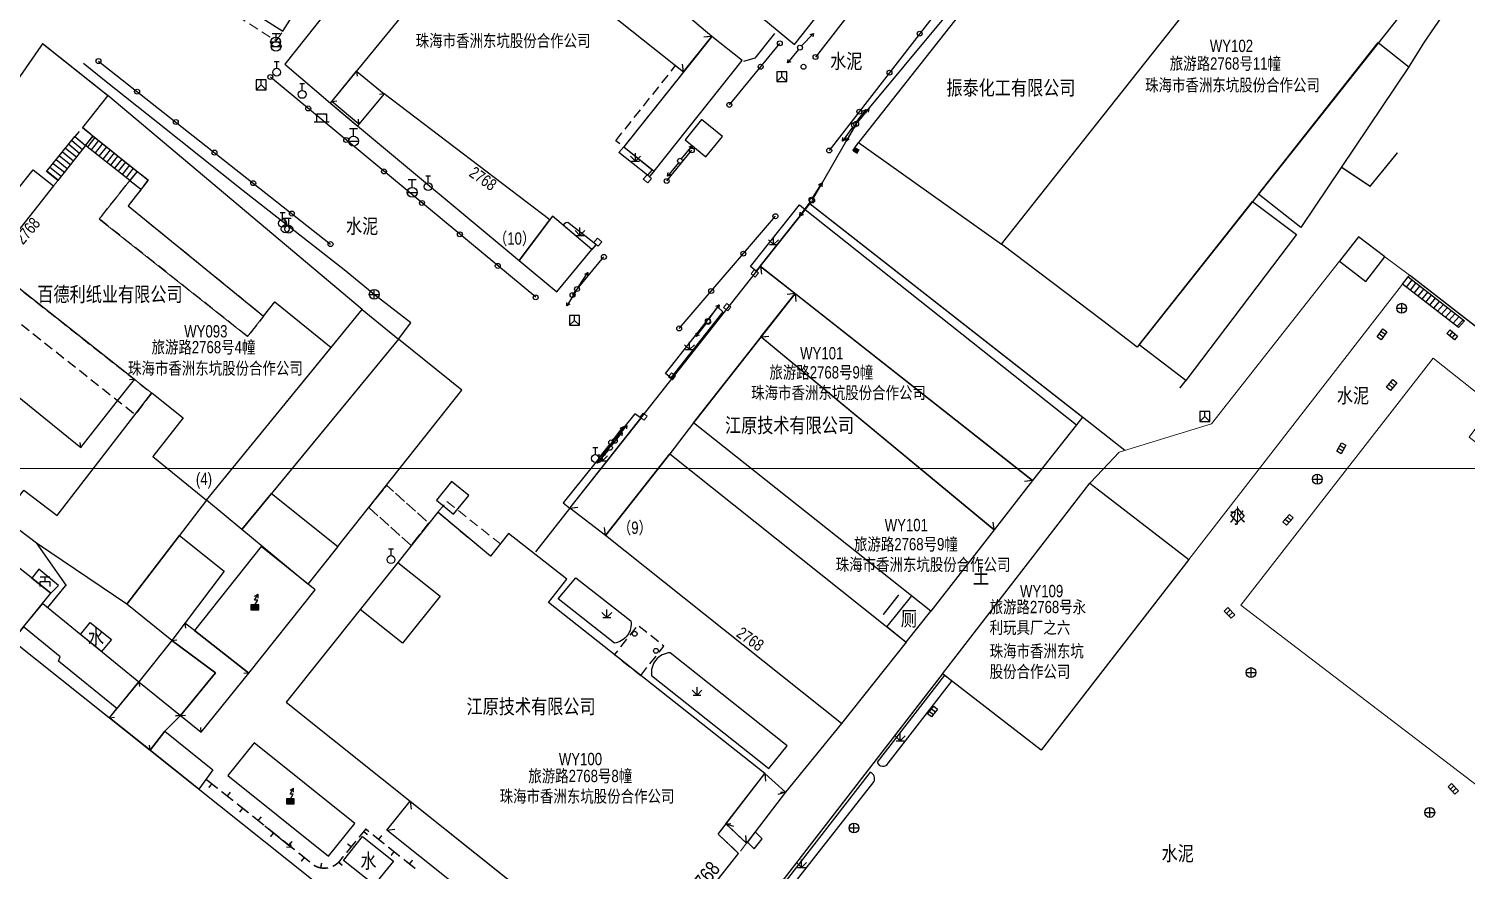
# Model space of a CAD drawing. Extents: x 396500 to 398250, y 1005980 to 1008200.
# Drawn here: x 397391 to 397536.9, y 1007089.2 to 1007174.6 of the extents above; entities that cross this region are included whole.
import ezdxf
from ezdxf.enums import TextEntityAlignment as Align

# ---------------------------------------------------------------- set-up
doc = ezdxf.new("R2010")
doc.units = 0
doc.header["$LTSCALE"] = 0.5
doc.linetypes.add('X39', pattern=[3, 2.5, -0.5])
doc.linetypes.add('X5', pattern=[3, 2, -1])
doc.layers.get('0').update_dxf_attribs({"linetype": 'CONTINUOUS'})
doc.layers.add('ASSIST', color=7, linetype='CONTINUOUS', plot=False)
for name, color, linetype in [('DLDW', 11, 'CONTINUOUS'), ('DLSS', 4, 'CONTINUOUS'), ('DMTZ', 3, 'CONTINUOUS'), ('GXYZ', 2, 'CONTINUOUS'), ('JMD', 6, 'CONTINUOUS'), ('SXSS', 5, 'CONTINUOUS'), ('ZBTZ', 3, 'CONTINUOUS'), ('权属人', 160, 'CONTINUOUS'), ('编号', 90, 'CONTINUOUS'), ('门牌号', 1, 'CONTINUOUS')]:
    doc.layers.add(name, color=color, linetype=linetype)
doc.layers.add('绘图层', color=6, linetype='CONTINUOUS', lineweight=5)
doc.styles.add('宋体', font='SIMSUN.TTF')
doc.styles.add('细等线体', font='长等线体_0.TTF', dxfattribs={"width": 0.8})
doc.linetypes.add('10421', pattern='A,2,[150,AAA.SHX,S=1,R=0,X=0,Y=1],1e-11', length=2)
doc.linetypes.add('10422', pattern='A,2,[150,AAA.SHX,S=1,R=0,X=0,Y=1],2,[177,AAA.SHX,S=1,R=0,X=0,Y=0.8],1e-09', length=4)
doc.linetypes.add('1161', pattern='A,0,[149,AAA.SHX,S=0.15,R=0,X=0,Y=0],-1.6', length=1.6)
doc.linetypes.add('443', pattern='A,5,[169,AAA.SHX,S=0.83,R=0,X=0,Y=0],5', length=10)
doc.linetypes.add('8353', pattern='A,1.5,[145,AAA.SHX,S=1,R=0,X=0,Y=-0.1],1.5,-1,1.5,[145,AAA.SHX,S=1,R=0,X=0,Y=1.1],1.5,-1', length=8)

# ---------------------------------------------------------------- blocks, each defined once
blk = doc.blocks.new('gc043')
for p, q in [((-1, 0), (1, 0)), ((0, -1), (0, 1))]:
    blk.add_line(p, q)
blk.add_circle((0, 0), 1)
blk = doc.blocks.new('gc134')
for p, q in [((-0.5, 2.2), (0.5, 2.2)), ((0, 0.8), (0, 2.2))]:
    blk.add_line(p, q)
blk.add_circle((0, 0), 0.8)
blk = doc.blocks.new('gc042')
blk.add_line((-1, 0), (1, 0))
blk.add_circle((0, 0), 1)
blk = doc.blocks.new('gc133')
for p, q in [((-1, 0), (1, 0)), ((-0.8, 2.6), (0.8, 2.6)), ((0, 1), (0, 2.6))]:
    blk.add_line(p, q)
blk.add_circle((0, 0), 1)
blk = doc.blocks.new('gc041')
for p, q in [((-1, 0.5), (1, 0.5)), ((-1, -0.5), (-1, 0.5)), ((-0.33, 0.5), (-0.33, -0.5)), ((0.33, 0.5), (0.33, -0.5)), ((1, 0.5), (1, -0.5)), ((1, -0.5), (-1, -0.5))]:
    blk.add_line(p, q)
blk = doc.blocks.new('gc049')
for p, q in [((-1, 1), (-1, -1)), ((1, 1), (-1, 1)), ((-1, -1), (0, 0)), ((0, 0), (0, 1)), ((0, 0), (1, -1)), ((1, -1), (1, 1)), ((-1, -1), (1, -1))]:
    blk.add_line(p, q)
blk = doc.blocks.new('gc022')
for p, q in [((-1.5, 0), (1.5, 0)), ((-1, 0), (-1, 1.6)), ((-1, 1.6), (1, 1.6)), ((-1, 1.6), (-0.8, 1.4)), ((1, 1.6), (0.8, 1.4)), ((1, 1.6), (1, 0))]:
    blk.add_line(p, q)
blk = doc.blocks.new('gc170')
at = {"linetype": 'Continuous'}
blk.add_circle((0, 0), 0.5, dxfattribs=at)
blk = doc.blocks.new('gc013b')
at = {"linetype": 'Continuous'}
blk.add_line((0.5, 0), (4, 0), dxfattribs=at)
at = {"linetype": 'Continuous', "flags": 128}
blk.add_lwpolyline([(3.39, 0.35), (4, 0), (3.39, -0.35)], dxfattribs=at)
blk = doc.blocks.new('gc086')
for p, q in [((0, 0), (7, 0)), ((7, 0), (6.18, 0.57)), ((7, 0), (6.18, -0.57))]:
    blk.add_line(p, q)
blk = doc.blocks.new('gc124')
for p, q in [((-1, 1), (0, 0)), ((-0.8, 0), (0.8, 0)), ((0, 0), (0, 1.6)), ((0, 0), (1, 1))]:
    blk.add_line(p, q)
blk = doc.blocks.new('gc002')
at = {"const_width": 1}
blk.add_lwpolyline([(-0.5, 0), (0.5, 0)], dxfattribs=at)
blk = doc.blocks.new('gc018')
for p, q in [((-1, 1), (1, 1)), ((-1, 0), (1, 0)), ((-1, -1), (-1, 0)), ((0, 0), (0, 1)), ((1, 0), (1, -1))]:
    blk.add_line(p, q)
blk = doc.blocks.new('*U88')
at = {"linetype": 'Continuous'}
for points in [[(0.8, 1), (-0.8, 1), (0.8, 0)], [(-0.8, 0), (0.8, 0), (-0.8, 1)], [(0.8, 0), (-0.8, 0), (0, 0)]]:
    blk.add_solid(points, dxfattribs=at)
blk = doc.blocks.new('gc129')
at = {"linetype": 'Continuous', "flags": 128}
for points in [[(-0.05, 2), (0.64, 3.2)], [(-0.05, 2.8), (0.64, 3.2)], [(0.64, 2.4), (0.64, 3.2)], [(-0.8, 0), (0, 0), (0.8, 0), (0.8, 1), (-0.8, 1), (-0.8, 0)], [(0.58, 2), (-0.05, 2)], [(0, 1), (0.58, 2)]]:
    blk.add_lwpolyline(points, dxfattribs=at)
at = {"linetype": 'Continuous'}
blk.add_blockref('*U88', (0, 0), dxfattribs=at)

msp = doc.modelspace()

# ---------------------------------------------------------------- linework, layer by layer
at = {"layer": 'ASSIST', "linetype": 'Continuous', "flags": 128}
for points in [[(397486.16, 1007191.53), (397470.85, 1007171.76)], [(397490.6, 1007185.99), (397472.24, 1007162.27)], [(397462.11, 1007166.9), (397467.23, 1007173.15)], [(397398.1, 1007171.35), (397421.65, 1007152.77)], [(397442.46, 1007147.37), (397415.54, 1007169.73)], [(397455.75, 1007159.18), (397458.3, 1007162.29)], [(397457.02, 1007144.21), (397466.78, 1007155.6)], [(397446.2, 1007147.61), (397449.38, 1007151.47)]]:
    msp.add_lwpolyline(points, dxfattribs=at)
at = {"layer": 'ASSIST', "linetype": 'Continuous', "elevation": 15.52, "flags": 128}
msp.add_lwpolyline([(397470.5, 1007157.2), (397474.97, 1007164.97), (397484.73, 1007176.67), (397487.18, 1007179.35), (397488.23, 1007181.06)], dxfattribs=at)
at = {"layer": 'ASSIST', "linetype": 'Continuous', "flags": 128}
for points in [[(397392.82, 1007160.15), (397395.71, 1007163.68), (397396.8, 1007162.78), (397393.98, 1007159.23)], [(397397.55, 1007163.74), (397402.02, 1007160.15), (397401.29, 1007159.23), (397396.8, 1007162.78)], [(397536.09, 1007144.32), (397530.41, 1007148.72), (397530.97, 1007149.44), (397536.7, 1007144.99)]]:
    msp.add_lwpolyline(points, close=True, dxfattribs=at)
at = {"layer": 'DLDW', "linetype": '1161', "flags": 128}
msp.add_lwpolyline([(397394.03, 1007118.11), (397392.06, 1007119.76), (397391.34, 1007118.86), (397393.28, 1007117.33)], close=True, dxfattribs=at)
at = {"layer": 'DLDW', "linetype": 'Continuous', "flags": 128}
msp.add_lwpolyline([(397482.56, 1007115.52), (397480.58, 1007117.08), (397478.1, 1007113.95), (397480.06, 1007112.38)], close=True, dxfattribs=at)
at = {"layer": 'DMTZ', "linetype": '10422', "flags": 128}
msp.add_lwpolyline([(397428.54, 1007143.11), (397429.78, 1007144.77), (397426.08, 1007147.67), (397423.03, 1007150.16), (397412.78, 1007158.17), (397404.14, 1007165.08), (397398.7, 1007169.39), (397396.57, 1007171.1)], dxfattribs=at)
at = {"layer": 'GXYZ', "linetype": 'Continuous'}
for points in [[(397420.07, 1007117.69), (397414.61, 1007122.08), (397407.85, 1007113.56), (397413.35, 1007109.22)], [(397413.9, 1007102.15), (397411.24, 1007098.82), (397421.45, 1007090.64), (397424.11, 1007093.97)]]:
    msp.add_lwpolyline(points, close=True, dxfattribs=at)
at = {"layer": 'JMD', "linetype": 'Continuous'}
for p, q in [((397460.33, 1007173.86), (397459.53, 1007173.78)), ((397460.33, 1007173.86), (397459.83, 1007173.81)), ((397424.29, 1007170.32), (397424.34, 1007169.82)), ((397457.46, 1007170.25), (397457.37, 1007171.05)), ((397457.46, 1007170.25), (397457.4, 1007170.75)), ((397427.1, 1007168.01), (397426.6, 1007167.97)), ((397421.78, 1007167.25), (397422.28, 1007167.3)), ((397424.52, 1007164.95), (397424.48, 1007165.44)), ((397395.39, 1007163.29), (397396.49, 1007162.39)), ((397395.71, 1007163.68), (397396.8, 1007162.78)), ((397397.73, 1007163.59), (397396.98, 1007162.64)), ((397398.12, 1007163.28), (397397.37, 1007162.33)), ((397394.13, 1007161.74), (397395.25, 1007160.84)), ((397394.44, 1007162.13), (397395.56, 1007161.23)), ((397394.76, 1007162.52), (397395.87, 1007161.62)), ((397395.08, 1007162.9), (397396.18, 1007162)), ((397398.51, 1007162.97), (397397.76, 1007162.02)), ((397398.9, 1007162.66), (397398.15, 1007161.71)), ((397399.29, 1007162.34), (397398.54, 1007161.4)), ((397399.68, 1007162.03), (397398.94, 1007161.09)), ((397400.07, 1007161.72), (397399.33, 1007160.78)), ((397392.86, 1007160.2), (397394.02, 1007159.28)), ((397393.17, 1007160.58), (397394.33, 1007159.67)), ((397393.49, 1007160.97), (397394.64, 1007160.06)), ((397393.81, 1007161.36), (397394.94, 1007160.45)), ((397400.46, 1007161.4), (397399.72, 1007160.47)), ((397400.85, 1007161.09), (397400.11, 1007160.16)), ((397401.24, 1007160.78), (397400.5, 1007159.85)), ((397401.63, 1007160.47), (397400.9, 1007159.54)), ((397402.02, 1007160.15), (397401.29, 1007159.23)), ((397465.28, 1007150.51), (397465.37, 1007149.71)), ((397465.28, 1007150.51), (397465.34, 1007150.01)), ((397530.41, 1007148.72), (397530.97, 1007149.44)), ((397530.81, 1007148.41), (397531.37, 1007149.13)), ((397531.2, 1007148.11), (397531.77, 1007148.82)), ((397531.6, 1007147.8), (397532.17, 1007148.51)), ((397468.77, 1007147.75), (397467.98, 1007147.66)), ((397468.77, 1007147.75), (397468.28, 1007147.69)), ((397468.77, 1007147.75), (397468.87, 1007146.96)), ((397468.77, 1007147.75), (397468.83, 1007147.26)), ((397531.99, 1007147.5), (397532.56, 1007148.2)), ((397532.39, 1007147.19), (397532.96, 1007147.89)), ((397532.78, 1007146.88), (397533.36, 1007147.58)), ((397533.18, 1007146.58), (397533.76, 1007147.27)), ((397533.57, 1007146.27), (397534.16, 1007146.96)), ((397533.97, 1007145.96), (397534.56, 1007146.65)), ((397534.36, 1007145.66), (397534.96, 1007146.34)), ((397534.76, 1007145.35), (397535.36, 1007146.03)), ((397535.15, 1007145.04), (397535.75, 1007145.72)), ((397535.55, 1007144.74), (397536.15, 1007145.41)), ((397535.94, 1007144.43), (397536.55, 1007145.1)), ((397465.31, 1007143.36), (397466.11, 1007143.44)), ((397465.31, 1007143.36), (397465.81, 1007143.41)), ((397401.75, 1007139.04), (397401.25, 1007138.98)), ((397396.3, 1007132.14), (397396.24, 1007132.64)), ((397492.86, 1007128.76), (397492.07, 1007128.66)), ((397492.86, 1007128.76), (397492.37, 1007128.7)), ((397445.93, 1007125.96), (397446.72, 1007126.06)), ((397445.93, 1007125.96), (397446.42, 1007126.03)), ((397449.53, 1007123.2), (397449.43, 1007123.99)), ((397449.53, 1007123.2), (397449.46, 1007123.69)), ((397488.98, 1007123.76), (397488.89, 1007124.56)), ((397488.98, 1007123.76), (397488.92, 1007124.26)), ((397406.87, 1007114.29), (397406.94, 1007113.8)), ((397405.56, 1007112.55), (397406.06, 1007112.62)), ((397413.35, 1007109.22), (397412.86, 1007109.17)), ((397402.2, 1007108.35), (397402.25, 1007107.85)), ((397399.21, 1007104.68), (397399.71, 1007104.74)), ((397406.42, 1007104.91), (397405.92, 1007104.87)), ((397406.42, 1007104.91), (397405.92, 1007104.89)), ((397406.42, 1007104.91), (397406.92, 1007104.96)), ((397408.52, 1007103.22), (397408.47, 1007103.72)), ((397403.33, 1007101.41), (397403.27, 1007101.9)), ((397403.33, 1007101.41), (397403.29, 1007101.91)), ((397465.7, 1007099.05), (397465.77, 1007098.25)), ((397465.7, 1007099.05), (397465.75, 1007098.55)), ((397429.72, 1007096.23), (397429.81, 1007095.43)), ((397467.79, 1007097.15), (397467.03, 1007096.91)), ((397467.79, 1007097.15), (397467.29, 1007097.11)), ((397427.37, 1007093.29), (397428.17, 1007093.38)), ((397461.76, 1007093.92), (397462.26, 1007093.96)), ((397461.76, 1007093.92), (397462.53, 1007093.7)), ((397463.85, 1007091.95), (397463.79, 1007092.75)), ((397463.85, 1007091.95), (397463.81, 1007092.45))]:
    msp.add_line(p, q, dxfattribs=at)
at = {"layer": 'JMD', "linetype": 'X5', "lineweight": 0}
msp.add_lwpolyline([(397409.67, 1007200), (397399.5, 1007184), (397416.12, 1007173.4), (397416.81, 1007174.36), (397401.37, 1007184.2), (397405.76, 1007191.18), (397405.84, 1007191.32), (397411.37, 1007200)], dxfattribs=at)
at = {"layer": 'JMD', "linetype": 'Continuous', "flags": 128}
for points in [[(397500, 1007165.76), (397525.32, 1007197.78), (397522.48, 1007200)], [(397500, 1007165.76), (397525.32, 1007197.78), (397538.91, 1007187.09), (397503.5, 1007142.31), (397500, 1007144.97)], [(397500, 1007194.54), (397475.2, 1007163.08), (397489.73, 1007152.77), (397500, 1007165.76)], [(397500, 1007144.97), (397489.73, 1007152.77), (397500, 1007165.76)], [(397392.82, 1007160.15), (397395.71, 1007163.68)], [(397397.55, 1007163.74), (397402.02, 1007160.15)], [(397396.8, 1007162.78), (397393.98, 1007159.23)], [(397401.29, 1007159.23), (397396.8, 1007162.78)], [(397536.09, 1007144.32), (397530.41, 1007148.72)], [(397530.97, 1007149.44), (397536.7, 1007144.99)], [(397500, 1007109.48), (397493.76, 1007101.41), (397483.74, 1007109.15), (397498.68, 1007128.49), (397500, 1007127.48)], [(397500, 1007127.48), (397508.71, 1007120.75), (397500, 1007109.48)], [(397428.46, 1007120.46), (397432.76, 1007117.03), (397428.94, 1007112.25), (397424.64, 1007115.67)]]:
    msp.add_lwpolyline(points, dxfattribs=at)
for points in [[(397468.73, 1007173.04), (397471.41, 1007176.46), (397468.5, 1007178.87), (397469.28, 1007179.8), (397449.23, 1007195.56), (397446.1, 1007191.76)], [(397421.63, 1007167.07), (397433.67, 1007181.78), (397428.66, 1007185.74), (397417, 1007171.03)], [(397454.48, 1007160.17), (397463.42, 1007171.4), (397460.33, 1007173.86), (397451.39, 1007162.63)], [(397520.08, 1007154.45), (397515.78, 1007157.85), (397527.95, 1007173.23), (397531.06, 1007170.77)], [(397424.52, 1007164.95), (397421.78, 1007167.25), (397424.29, 1007170.32), (397427.1, 1007168.01)], [(397399.05, 1007167.85), (397396.47, 1007164.6), (397403.15, 1007159.25), (397401.1, 1007156.67), (397414.86, 1007145.46), (397416.01, 1007146.92), (397421.7, 1007142.28), (397424.84, 1007146.13)], [(397427.1, 1007168.01), (397424.37, 1007164.76), (397440.77, 1007151.11), (397443.9, 1007155.23)], [(397469.8, 1007156.3), (397497.33, 1007134.44), (397492.86, 1007128.76), (397465.25, 1007150.53)], [(397508.43, 1007138.94), (397503.69, 1007142.56), (397515.2, 1007157.11), (397519.65, 1007153.73)], [(397528.6, 1007151.48), (397525.94, 1007153.52), (397524.02, 1007151.03), (397526.68, 1007148.99)], [(397381.04, 1007144.51), (397396.3, 1007132.14), (397400.03, 1007136.87), (397401.75, 1007139.04), (397390.03, 1007148.29), (397385.9, 1007143.13), (397383.19, 1007145.59), (397382.48, 1007146.2)], [(397412.66, 1007123.81), (397409.06, 1007126.78), (397424.84, 1007146.13), (397428.54, 1007143.11)], [(397415.67, 1007127.47), (397422.37, 1007122.08), (397434.98, 1007137.93), (397428.54, 1007143.11)], [(397465.33, 1007143.36), (397488.98, 1007123.76), (397482.56, 1007115.52), (397458.47, 1007134.62)], [(397393.28, 1007117.33), (397369.48, 1007136.22), (397357.84, 1007121.91), (397381.64, 1007103.02)], [(397473.49, 1007104.1), (397449.53, 1007123.2), (397456.08, 1007131.5), (397480.06, 1007112.38)], [(397435.67, 1007127.26), (397433.91, 1007128.67), (397432.38, 1007126.78), (397434.13, 1007125.36)], [(397422.37, 1007122.08), (397419.35, 1007118.27), (397412.66, 1007123.81), (397415.67, 1007127.47)], [(397457.7, 1007084.14), (397463.05, 1007090.93), (397460.96, 1007092.87), (397465.7, 1007099.05), (397443.77, 1007116.39), (397445.62, 1007118.75), (397439.71, 1007123.39), (397437.89, 1007121.09), (397432.52, 1007125.55), (397428.46, 1007120.46), (397424.64, 1007115.67), (397417.14, 1007106.27), (397450.56, 1007079.58), (397455.54, 1007085.81)], [(397358.51, 1007113.02), (397362.59, 1007118.15), (397381.64, 1007103.02), (397389.37, 1007112.52), (397422.05, 1007086.49), (397410.37, 1007071.71)], [(397389.37, 1007112.52), (397399.21, 1007104.68), (397399.98, 1007105.63), (397394.06, 1007110.45), (397394.23, 1007110.89), (397390.51, 1007113.92)], [(397406.42, 1007104.91), (397408.52, 1007103.22), (397413.35, 1007109.22), (397407.85, 1007113.56), (397406.87, 1007114.29), (397405.56, 1007112.55), (397409.97, 1007109.24)], [(397406.42, 1007104.91), (397409.97, 1007109.24), (397405.56, 1007112.55), (397402.2, 1007108.35)], [(397403.33, 1007101.41), (397399.21, 1007104.68), (397402.2, 1007108.35), (397406.42, 1007104.91), (397404.84, 1007103.33)], [(397403.33, 1007101.41), (397404.84, 1007103.33), (397409.71, 1007099.41), (397408.29, 1007097.45)], [(397465.45, 1007092.42), (397464.74, 1007093.13), (397463.95, 1007092.07), (397464.63, 1007091.39)]]:
    msp.add_lwpolyline(points, close=True, dxfattribs=at)
for points, elevation in [([(397405.76, 1007191.18), (397401.37, 1007184.2), (397416.82, 1007174.38), (397423.32, 1007184.71), (397415.97, 1007189.33), (397413.38, 1007185.22)], 1.58), ([(397457.61, 1007163.34), (397459.72, 1007161.63), (397461.4, 1007163.7), (397459.29, 1007165.42)], 0.3), ([(397385.05, 1007152.3), (397391.48, 1007160.31), (397393.53, 1007158.67), (397387.15, 1007150.61)], -0.02), ([(397440.77, 1007151.11), (397444.61, 1007147.94), (397448.16, 1007152.21), (397444.18, 1007155.6)], 0.44), ([(397390.53, 1007127.78), (397393.92, 1007125.21), (397403.5, 1007137.66), (397406.7, 1007135.13), (397403.63, 1007131.2), (397409.06, 1007126.78), (397400.97, 1007116.23), (397391.81, 1007122.43), (397388.43, 1007125)], -0.21)]:
    msp.add_lwpolyline(points, close=True, dxfattribs=dict(at, elevation=elevation))
at = {"layer": 'JMD', "linetype": 'Continuous'}
for points in [[(397460.33, 1007173.86), (397447, 1007185.12), (397444.02, 1007180.96), (397457.46, 1007170.25)], [(397449.53, 1007123.2), (397445.93, 1007125.96), (397465.28, 1007150.51), (397468.77, 1007147.75), (397458.47, 1007134.62), (397456.08, 1007131.5)], [(397465.31, 1007143.36), (397468.77, 1007147.75), (397492.86, 1007128.76), (397488.98, 1007123.76)], [(397400.97, 1007116.23), (397406.32, 1007123.21), (397410.84, 1007119.59), (397405.56, 1007112.55)], [(397392.44, 1007116.29), (397402.2, 1007108.35), (397399.98, 1007105.63), (397394.06, 1007110.45), (397394.23, 1007110.89), (397390.51, 1007113.92)], [(397463.85, 1007091.95), (397461.76, 1007093.92), (397465.7, 1007099.05), (397467.79, 1007097.15)], [(397446.62, 1007082.73), (397444.28, 1007079.8), (397427.37, 1007093.29), (397429.72, 1007096.23)]]:
    msp.add_lwpolyline(points, close=True, dxfattribs=at)
at = {"layer": 'JMD', "color": 6, "linetype": '443', "const_width": 0.15, "flags": 128}
for points in [[(397531.06, 1007170.77), (397532.62, 1007173.28), (397538, 1007181.13), (397540.82, 1007185.25)], [(397399.05, 1007167.85), (397392.44, 1007173.11), (397376.4, 1007149.94)], [(397421.63, 1007167.07), (397424.37, 1007164.76)], [(397475.2, 1007163.08), (397474.62, 1007162.26)], [(397524.2, 1007160.59), (397527.11, 1007158.64), (397529.9, 1007162.06)], [(397454, 1007159.61), (397454.48, 1007160.17)], [(397497.81, 1007135.31), (397470.25, 1007156.89)], [(397465.25, 1007150.53), (397464.81, 1007150.02)], [(397551.58, 1007133.74), (397531.12, 1007149.63)], [(397507.81, 1007138.17), (397508.43, 1007138.94)], [(397497.94, 1007135.21), (397497.81, 1007135.31)], [(397477.72, 1007115.16), (397479.29, 1007117.16)], [(397483.74, 1007109.15), (397454.35, 1007071.12), (397454.91, 1007070.68), (397443.96, 1007056.31)]]:
    msp.add_lwpolyline(points, dxfattribs=at)
at = {"layer": 'JMD', "linetype": 'X5', "flags": 128}
for points in [[(397450.59, 1007163.27), (397456.66, 1007170.89), (397457.46, 1007170.25), (397451.39, 1007162.63)], [(397395.71, 1007163.68), (397396.8, 1007162.79), (397397.55, 1007163.74), (397396.47, 1007164.6)], [(397401.29, 1007159.23), (397402.42, 1007158.33), (397401.1, 1007156.67), (397414.86, 1007145.46), (397413.23, 1007143.39), (397398.18, 1007155.31)], [(397388.43, 1007143.22), (397386.94, 1007144.44), (397390.03, 1007148.29), (397403.5, 1007137.66), (397401.81, 1007135.46), (397389.82, 1007144.94)], [(397453.12, 1007109), (397455.47, 1007111.97), (397452.81, 1007114.09), (397450.45, 1007111.11)]]:
    msp.add_lwpolyline(points, close=True, dxfattribs=at)
at = {"layer": 'JMD', "linetype": 'Continuous', "lineweight": 0}
for points in [[(397386.94, 1007144.44), (397384.07, 1007146.72), (397396.8, 1007162.79), (397401.29, 1007159.23), (397398.18, 1007155.31), (397413.23, 1007143.39), (397416.01, 1007146.92), (397421.7, 1007142.28), (397409.06, 1007126.78), (397403.63, 1007131.2), (397406.71, 1007135.13), (397390.03, 1007148.29)], [(397453.83, 1007158.99), (397454.2, 1007159.43), (397453.76, 1007159.81), (397453.38, 1007159.36)], [(397448.79, 1007152.57), (397449.17, 1007153.01), (397448.72, 1007153.39), (397448.35, 1007152.94)], [(397464.32, 1007149.74), (397464.63, 1007150.15), (397465.06, 1007149.84), (397464.74, 1007149.43)], [(397461.52, 1007146.32), (397461.84, 1007146.74), (397462.26, 1007146.42), (397461.94, 1007146.01)], [(397455.92, 1007139.31), (397456.24, 1007139.72), (397456.66, 1007139.41), (397456.34, 1007139)], [(397453.03, 1007135.21), (397453.35, 1007135.62), (397453.77, 1007135.31), (397453.45, 1007134.9)]]:
    msp.add_lwpolyline(points, close=True, dxfattribs=at)
at = {"layer": 'JMD', "linetype": 'X5', "elevation": 2.12, "flags": 128}
msp.add_lwpolyline([(397403.15, 1007159.25), (397402.02, 1007160.15), (397401.29, 1007159.23), (397402.42, 1007158.33)], close=True, dxfattribs=at)
at = {"layer": 'JMD', "color": 6, "linetype": '443', "const_width": 0.15, "flags": 128}
for points, elevation in [([(397448.16, 1007152.21), (397448.6, 1007152.73)], 0.44), ([(397391.81, 1007122.43), (397394.8, 1007118.16), (397392.94, 1007115.88)], 0.4)]:
    msp.add_lwpolyline(points, dxfattribs=dict(at, elevation=elevation))
at = {"layer": 'JMD', "linetype": 'Continuous', "lineweight": 0}
for points in [[(397500, 1007127.48), (397508.71, 1007120.75), (397531.12, 1007149.63), (397528.6, 1007151.48), (397526.68, 1007148.99), (397524.02, 1007151.03), (397511.02, 1007134.54), (397501.65, 1007131.64), (397500, 1007129.89)], [(397571.9, 1007071.07), (397589.28, 1007093.48), (397581.75, 1007099.2), (397583.94, 1007102.02), (397576.15, 1007107.99), (397573.94, 1007105.13), (397545.84, 1007126.33), (397548.4, 1007129.63), (397540.85, 1007135.5), (397538.34, 1007132.26), (397537.18, 1007133.16), (397539.56, 1007136.4), (397533.52, 1007141.19), (397514.01, 1007116.11), (397557.15, 1007083.17)], [(397500, 1007129.89), (397498.69, 1007128.49), (397500, 1007127.48)]]:
    msp.add_lwpolyline(points, dxfattribs=at)
at = {"layer": 'JMD', "linetype": 'X39', "flags": 128}
msp.add_lwpolyline([(397425.52, 1007126.04), (397429.83, 1007122.18), (397431.63, 1007124.44), (397427.32, 1007128.3)], close=True, dxfattribs=at)
at = {"layer": 'JMD', "linetype": 'Continuous'}
for points in [[(397500, 1007109.48), (397493.76, 1007101.41), (397483.74, 1007109.15), (397498.69, 1007128.49), (397500, 1007127.48)], [(397500, 1007127.48), (397508.71, 1007120.75), (397500, 1007109.48)]]:
    msp.add_lwpolyline(points, dxfattribs=at)
at = {"layer": 'JMD', "linetype": 'X5', "lineweight": 0}
for points in [[(397438.88, 1007122.34), (397437.89, 1007121.09), (397432.52, 1007125.55), (397433.44, 1007126.66)], [(397463.05, 1007090.93), (397460.96, 1007092.87), (397461.76, 1007093.92), (397463.85, 1007091.95)]]:
    msp.add_lwpolyline(points, close=True, dxfattribs=at)
at = {"layer": 'SXSS', "linetype": '10421', "flags": 128}
for points in [[(397514.33, 1007125.16), (397513.68, 1007124.51), (397512.98, 1007125.28), (397513.65, 1007125.92)], [(397396.29, 1007113.16), (397397.27, 1007114.37), (397399.41, 1007112.64), (397398.42, 1007111.42)], [(397428.02, 1007090.15), (397426.08, 1007087.73), (397422.96, 1007090.22), (397424.89, 1007092.65)]]:
    msp.add_lwpolyline(points, close=True, dxfattribs=at)
at = {"layer": 'SXSS', "linetype": '8353', "const_width": 0.15}
for points in [[(397409.01, 1007098.45), (397410.19, 1007097.52)], [(397409.6, 1007097.99), (397409.29, 1007097.6)], [(397410.58, 1007097.21), (397411.76, 1007096.28)], [(397411.17, 1007096.75), (397411.48, 1007097.14)], [(397412.15, 1007095.97), (397413.33, 1007095.04)], [(397412.74, 1007095.51), (397412.43, 1007095.12)], [(397413.72, 1007094.73), (397414.89, 1007093.79)], [(397414.31, 1007094.26), (397414.62, 1007094.65)], [(397415.28, 1007093.48), (397416.45, 1007092.54)], [(397415.87, 1007093.01), (397415.55, 1007092.62)], [(397424.54, 1007092.56), (397425.22, 1007093.39), (397425.55, 1007093.13)], [(397425.01, 1007093.14), (397425.4, 1007092.82)], [(397416.84, 1007092.23), (397418.01, 1007091.29)], [(397417.43, 1007091.76), (397417.74, 1007092.15)], [(397423.27, 1007091.01), (397424.22, 1007092.17)], [(397423.74, 1007091.59), (397423.36, 1007091.91)], [(397425.94, 1007092.82), (397427.11, 1007091.88)], [(397426.53, 1007092.35), (397426.84, 1007092.74)], [(397427.5, 1007091.57), (397428.67, 1007090.63)], [(397418.99, 1007090.51), (397418.67, 1007090.12)], [(397422.48, 1007090.04), (397422.84, 1007089.69)], [(397428.09, 1007091.1), (397427.78, 1007090.71)], [(397429.07, 1007090.32), (397430.24, 1007089.39)], [(397429.65, 1007089.85), (397429.96, 1007090.24)], [(397420.65, 1007089.46), (397420.74, 1007089.95)]]:
    msp.add_lwpolyline(points, dxfattribs=at)
for points in [[(397418.4, 1007090.98), (397419.48, 1007090.11, 0.014147), (397419.56, 1007090.03, 0.014147)], [(397421.87, 1007089.61, 0.143417), (397422.74, 1007090.37), (397422.95, 1007090.63)], [(397419.95, 1007089.72, 0.184556), (397421.4, 1007089.46, 0.184556)]]:
    msp.add_lwpolyline(points, format="xyb", dxfattribs=at)
at = {"layer": 'ZBTZ', "linetype": '1161', "flags": 128}
for points in [[(397466.68, 1007174.16), (397464.68, 1007171.63), (397463.55, 1007171.32)], [(397500, 1007133.58), (397497.94, 1007135.21), (397497.33, 1007134.44)], [(397502.22, 1007131.82), (397500, 1007133.58)], [(397445.9, 1007125.93), (397442.45, 1007121.53)], [(397473.49, 1007104.1), (397467.79, 1007097.15)]]:
    msp.add_lwpolyline(points, dxfattribs=at)
at = {"layer": 'ZBTZ', "linetype": '1161'}
for points in [[(397454.29, 1007160.32), (397453.81, 1007159.76), (397450.89, 1007162.06), (397451.39, 1007162.63)], [(397464.84, 1007150.02), (397464.26, 1007150.5), (397469.22, 1007156.75), (397469.8, 1007156.3)], [(397445.2, 1007154.73), (397445.53, 1007154.97), (397445.71, 1007155), (397448.35, 1007152.94), (397448.6, 1007152.73), (397448.16, 1007152.21)], [(397456.16, 1007139.21), (397455.64, 1007139.65), (397460.93, 1007146.37), (397461.44, 1007145.88)], [(397453.15, 1007135.12), (397452.51, 1007135.54), (397445.26, 1007126.51), (397445.93, 1007125.97)]]:
    msp.add_lwpolyline(points, close=True, dxfattribs=at)
for points in [[(397446.52, 1007118.91), (397452.12, 1007114.53, -0.422304), (397450.44, 1007112.28), (397444.74, 1007116.77)], [(397466.11, 1007099.54), (397467.99, 1007101.86), (397456.1, 1007111.29, 0.445476), (397454.22, 1007108.97)], [(397483.93, 1007109.01), (397477.11, 1007100.18, 0.65334), (397478.22, 1007100.08), (397484.69, 1007108.42)], [(397454.69, 1007071.16), (397455.24, 1007070.73), (397476.81, 1007098.22, 0.384702), (397476.4, 1007099.17)]]:
    msp.add_lwpolyline(points, format="xyb", close=True, dxfattribs=at)
at = {"layer": '绘图层', "linetype": 'Continuous', "flags": 128}
for points in [[(397300, 1007530), (397300, 1007130), (397700, 1007130), (397700, 1007530)], [(397300, 1007130), (397300, 1006730), (397700, 1006730), (397700, 1007130)]]:
    msp.add_lwpolyline(points, close=True, dxfattribs=at)

# ---------------------------------------------------------------- block references
at = {"layer": 'DLDW', "linetype": 'Continuous', "xscale": 0.5, "yscale": 0.5, "zscale": 0.5}
msp.add_blockref('gc022', (397420.75, 1007165.18, 16.22), dxfattribs=at)
at = {"layer": 'DLDW', "linetype": 'Continuous', "xscale": 0.5, "yscale": 0.5}
msp.add_blockref('gc018', (397392.68, 1007118.51), dxfattribs=at)
at = {"layer": 'GXYZ', "linetype": 'Continuous', "xscale": 0.5, "yscale": 0.5, "zscale": 0.5, "rotation": 0.003033746810568585}
for name, p in [('gc042', (397416.07, 1007173.29)), ('gc133', (397416.12, 1007172.84)), ('gc043', (397426.08, 1007147.67)), ('gc043', (397530.32, 1007146.26)), ('gc134', (397448.52, 1007131.01)), ('gc043', (397521.77, 1007128.91)), ('gc043', (397515.04, 1007109.28)), ('gc043', (397533.17, 1007095.08)), ('gc043', (397474.75, 1007093.51))]:
    msp.add_blockref(name, p, dxfattribs=at)
at = {"layer": 'GXYZ', "linetype": 'Continuous'}
for p, xscale, yscale, rotation in [((397469.27, 1007172.71, 15.63), 0.5, 0.5, 46.46100427980264), ((397469.27, 1007172.71, 15.63), 0.5, 0.5, 230.6719618726001), ((397474.75, 1007164.86, 1.25), 0.5000000000183674, 0.50000000000054, 51.56110497028877), ((397474.97, 1007164.97), 0.5, 0.5, 50.14480988058957), ((397474.75, 1007164.86, 1.25), 0.499999999990254, 0.50000000000054, 234.3537485734697), ((397474.97, 1007164.97), 0.5, 0.5, 240.1016006325483), ((397457.1, 1007161.23, 0.92), 0.5000000000005187, 0.50000000000054, 50.90929917340455), ((397457.1, 1007161.23, 0.92), 0.5000000000005187, 0.50000000000054, 230.9092991734045), ((397470.45, 1007157.28, 1.09), 0.500000000030064, 0.50000000000054, 58.05323864829392), ((397470.5, 1007157.2), 0.5, 0.5, 60.10160063254827), ((397470.45, 1007157.28, 1.09), 0.4999999999799208, 0.50000000000054, 233.8663099191801), ((397470.5, 1007157.2), 0.4999999999999999, 0.5, 232.2351331929862), ((397446.65, 1007148.21, 0.57), 0.4999999999918367, 0.50000000000054, 56.61550811323838), ((397446.65, 1007148.21, 0.57), 0.5000000000174991, 0.50000000000054, 238.7812561190482), ((397459.93, 1007144.97, 0.81), 0.5000000000218334, 0.50000000000054, 55.40577952759205), ((397459.93, 1007144.97, 0.81), 0.5000000000286768, 0.50000000000054, 232.1890828236618), ((397450.12, 1007132.64, 0.82), 0.5000000000543693, 0.50000000000054, 52.43936369082805), ((397450.48, 1007132.8, 0.82), 0.5000000000440623, 0.50000000000054, 51.96706106915191), ((397450.12, 1007132.64, 0.82), 0.5000000000059933, 0.50000000000054, 230.7789552393026), ((397450.48, 1007132.8, 0.82), 0.5000000000175937, 0.50000000000054, 230.9103422802966), ((397449.99, 1007132.09, 0.83), 0.500000000033378, 0.50000000000054, 51.42195185199588), ((397449.99, 1007132.09, 0.83), 0.4999999999736311, 0.50000000000054, 230.2377424251108)]:
    msp.add_blockref('gc013b', p, dxfattribs=dict(at, xscale=xscale, yscale=yscale, rotation=rotation))
for name, p, xscale, yscale in [('gc170', (397469.27, 1007172.71, 15.63), 0.5, 0.5), ('gc170', (397469.63, 1007170.77), 0.5, 0.5), ('gc170', (397474.75, 1007164.86, 1.25), 0.4999999999994961, 0.50000000000054), ('gc170', (397474.97, 1007164.97), 0.5, 0.5), ('gc170', (397457.1, 1007161.23, 0.92), 0.4999999999994961, 0.50000000000054), ('gc170', (397470.45, 1007157.28, 1.09), 0.4999999999994961, 0.50000000000054), ('gc170', (397470.5, 1007157.2), 0.5, 0.5), ('gc170', (397446.65, 1007148.21, 0.57), 0.4999999999994961, 0.50000000000054), ('gc170', (397459.93, 1007144.97, 0.81), 0.4999999999994961, 0.50000000000054), ('gc170', (397459.96, 1007144.89), 0.5, 0.5), ('gc170', (397450.12, 1007132.64, 0.82), 0.4999999999994961, 0.50000000000054), ('gc170', (397450.48, 1007132.8, 0.82), 0.4999999999994961, 0.50000000000054), ('gc170', (397449.99, 1007132.09, 0.83), 0.4999999999994961, 0.50000000000054), ('gc134', (397427.78, 1007120.75), 0.5, 0.5), ('gc129', (397413.97, 1007115.64), 0.5, 0.5), ('gc129', (397417.57, 1007095.95), 0.5, 0.5)]:
    msp.add_blockref(name, p, dxfattribs=dict(at, xscale=xscale, yscale=yscale))
at = {"layer": 'GXYZ', "linetype": 'Continuous', "yscale": 0.5, "zscale": 0.5}
for name, p, xscale in [('gc134', (397416.18, 1007170.22, 15.89), 0.5), ('gc049', (397467.43, 1007169.77, 15.61), 0.4999999999999999), ('gc049', (397414.61, 1007168.93, 16.67), 0.4999999999999999), ('gc134', (397418.77, 1007167.97, 15.89), 0.5), ('gc133', (397423.98, 1007163.22, 16.97), 0.5), ('gc133', (397429.93, 1007158.02, 16.95), 0.5), ('gc134', (397431.55, 1007158.6, 16.85), 0.5), ('gc134', (397416.78, 1007154.88, 13.71), 0.5), ('gc134', (397417.05, 1007154.32, 13.93), 0.5), ('gc134', (397417.41, 1007154.29, 13.7), 0.5), ('gc049', (397446.39, 1007145.03, 16.92), 0.4999999999999999), ('gc049', (397510.34, 1007135.28, 19.11), 0.4999999999999999)]:
    msp.add_blockref(name, p, dxfattribs=dict(at, xscale=xscale))
at = {"layer": 'GXYZ', "zscale": 0.5}
for p, xscale, yscale, rotation in [((397528.33, 1007143.61), 0.5, 0.5, 234.3994239139759), ((397535.45, 1007143.57), 0.5, 0.5, 319.0779763135519), ((397529.3, 1007138.47), 0.4999999999999999, 0.5, 50.05367598708524), ((397524.2, 1007132.05), 0.5, 0.5, 60.20484848131593), ((397518.78, 1007124.79), 0.4999999999965726, 0.4999999999949927, 228.1162783058807), ((397512.85, 1007115.34), 0.4999999999999999, 0.5, 313.7429701731738), ((397482.73, 1007105.32), 0.5, 0.5, 52.03407495291513), ((397535.55, 1007097.48), 0.5, 0.5, 313.8443149926889)]:
    msp.add_blockref('gc041', p, dxfattribs=dict(at, xscale=xscale, yscale=yscale, rotation=rotation))
at = {"layer": 'JMD', "linetype": 'Continuous', "xscale": 0.5, "yscale": 0.5, "zscale": 0.5, "rotation": 240.9472615910938}
msp.add_blockref('gc002', (397474.99, 1007162.26), dxfattribs=at)
at = {"layer": 'JMD', "linetype": 'Continuous', "xscale": 0.5, "yscale": 0.5}
for p in [(397452.5, 1007113.22), (397454.66, 1007111.49)]:
    msp.add_blockref('gc170', p, dxfattribs=at)
at = {"layer": 'SXSS', "linetype": 'Continuous', "xscale": 0.5, "yscale": 0.5, "zscale": 0.5, "rotation": 320.7249197807745}
msp.add_blockref('gc086', (397414.97, 1007093.74), dxfattribs=at)
at = {"layer": 'ZBTZ', "linetype": 'Continuous', "xscale": 0.5, "yscale": 0.5}
for p, rotation in [((397467.23, 1007173.15), 50.69232126805288), ((397481.42, 1007174.13), 232.2572986959049), ((397470.85, 1007171.76), 232.2397498906994), ((397398.1, 1007171.35), 321.7294693410014), ((397465.28, 1007170.77), 50.69232126805288), ((397478.36, 1007170.17), 232.2572986959049), ((397415.54, 1007169.73), 140.2775698687427), ((397402.02, 1007168.25), 321.7294693410014), ((397419.38, 1007166.54), 140.2775698687427), ((397462.11, 1007166.9), 50.69232126805288), ((397475.3, 1007166.22), 232.2572986959049), ((397405.95, 1007165.16), 321.7294693410014), ((397423.23, 1007163.34), 140.2775698687427), ((397409.87, 1007162.06), 321.7294693410014), ((397458.3, 1007162.29), 50.49433774400411), ((397472.24, 1007162.27), 232.2572986959049), ((397427.07, 1007160.15), 140.2775698687427), ((397413.8, 1007158.96), 321.7294693410014), ((397455.75, 1007159.18), 50.49433774400411), ((397430.92, 1007156.95), 140.2775698687427), ((397417.72, 1007155.87), 321.7294693410014), ((397466.78, 1007155.6), 49.38436342238397), ((397421.65, 1007152.77), 321.7294693410014), ((397434.77, 1007153.76), 140.2775698687427), ((397449.38, 1007151.47), 50.47703376439166), ((397463.53, 1007151.8), 49.38436342238397), ((397438.61, 1007150.56), 140.2775698687427), ((397442.46, 1007147.37), 140.2775698687427), ((397446.2, 1007147.61), 50.47703376439166), ((397460.27, 1007148.01), 49.38436342238397), ((397457.02, 1007144.21), 49.38436342238397)]:
    msp.add_blockref('gc170', p, dxfattribs=dict(at, rotation=rotation))
for p in [(397452.59, 1007161.2), (397446.95, 1007153.65), (397466.59, 1007152.72), (397458.07, 1007142.06), (397449.23, 1007130.78), (397449.67, 1007114.88), (397458.83, 1007107), (397479.43, 1007102.35), (397469.42, 1007089.49)]:
    msp.add_blockref('gc124', p, dxfattribs=at)

# ---------------------------------------------------------------- texts
at = {"layer": 'DLDW', "linetype": 'Continuous', "style": '细等线体', "width": 0.8}
msp.add_text('厕', height=1.5, dxfattribs=at).set_placement((397480.32, 1007114.73), align=Align.MIDDLE)
at = {"layer": 'DLSS', "linetype": 'Continuous', "style": '细等线体', "width": 0.8}
for s, p in [('水泥', (397473.97, 1007171.37)), ('水泥', (397424.85, 1007154.63)), ('水泥', (397525.38, 1007137.42)), ('土', (397487.64, 1007119.1)), ('水泥', (397507.6, 1007090.95))]:
    msp.add_text(s, height=1.5, dxfattribs=at).set_placement(p, align=Align.MIDDLE)
at = {"layer": 'JMD', "linetype": 'Continuous', "width": 0.8}
for s, height, style, p in [('振泰化工有限公司', 1.5, '宋体', (397484.13, 1007167.44)), ('（10）', 1.25, '细等线体', (397438.21, 1007152.34)), ('百德利纸业有限公司', 1.5, '宋体', (397391.9, 1007146.48)), ('江原技术有限公司', 1.5, '宋体', (397461.66, 1007133.18)), ('(4)', 1.25, '细等线体', (397407.99, 1007127.94)), ('（9）', 1.25, '细等线体', (397450.79, 1007122.98)), ('江原技术有限公司', 1.5, '宋体', (397435.44, 1007104.64))]:
    msp.add_text(s, height=height, dxfattribs=dict(at, style=style)).set_placement(p, align=Align.BOTTOM_LEFT)
at = {"layer": 'JMD', "linetype": 'Continuous', "style": '细等线体', "width": 0.8}
for height, rotation, p in [(1.2, 325.1399, (397437.12, 1007159.42)), (1.2, 50.0984, (397390.9, 1007154.12)), (1.2, 325.1399, (397464.24, 1007112.69)), (1.5, 51.6315, (397459.56, 1007088.4))]:
    msp.add_text('2768', height=height, rotation=rotation, dxfattribs=at).set_placement(p, align=Align.MIDDLE)
at = {"layer": 'SXSS', "color": 5, "linetype": '10421', "style": '细等线体', "width": 0.8}
for p in [(397513.66, 1007125.21), (397397.85, 1007112.9), (397425.49, 1007090.19)]:
    msp.add_text('水', height=1.5, dxfattribs=at).set_placement(p, align=Align.MIDDLE)
at = {"layer": '权属人', "linetype": 'Continuous', "char_height": 1.25, "attachment_point": 1, "style": '细等线体'}
for insert, own_width in [((397430.29, 1007174.04), 17.4866), ((397504.29, 1007169.54), 17.9133), ((397401.1, 1007140.79), 19.4854), ((397464.32, 1007138.31), 18.1666), ((397472.9, 1007120.87), 18.1666), ((397488.52, 1007112.09), 9.7601), ((397438.8, 1007097.35), 17.693)]:
    msp.add_mtext_dynamic_manual_height_columns('珠海市香洲东坑股份合作公司', width=2.4705, gutter_width=1, heights=[0], dxfattribs=dict(at, insert=insert)).dxf.set("width", own_width)
at = {"layer": '编号', "linetype": 'Continuous', "char_height": 1.25, "attachment_point": 1, "style": '细等线体'}
for s, insert in [('WY102', (397510.86, 1007173.52)), ('WY093', (397406.8, 1007144.55)), ('WY101', (397469.29, 1007142.32)), ('WY101', (397477.87, 1007124.88)), ('WY109', (397491.6, 1007118.18)), ('WY100', (397444.81, 1007101.13))]:
    msp.add_mtext_dynamic_manual_height_columns(s, width=0.9323, gutter_width=1, heights=[0], dxfattribs=dict(at, insert=insert))
at = {"layer": '门牌号', "linetype": 'Continuous', "char_height": 1.25, "attachment_point": 1, "style": '细等线体'}
for s, insert, own_width in [('\\pt1.8;旅游路2768号11幢', (397506.79, 1007171.73), 11.3553), ('\\pt1.8;旅游路2768号4幢', (397403.48, 1007142.94), 11.5464), ('\\pt1.8;旅游路2768号9幢', (397466.17, 1007140.38), 10.7263), ('\\pt1.8;旅游路2768号9幢', (397474.75, 1007122.94), 10.7263), ('\\pt1.8;旅游路2768号8幢', (397441.71, 1007099.41), 11.1654)]:
    msp.add_mtext_dynamic_manual_height_columns(s, width=9.8721, gutter_width=1, heights=[0.632], dxfattribs=dict(at, insert=insert)).dxf.set("width", own_width)
at = {"layer": '门牌号', "linetype": 'Continuous', "insert": (397488.51, 1007116.56), "char_height": 1.25, "attachment_point": 1, "style": '细等线体'}
msp.add_mtext_dynamic_manual_height_columns('\\pt1.8;旅游路2768号永利玩具厂之六', width=9.8721, gutter_width=1, heights=[0.632], dxfattribs=at)

doc.saveas('drawing.dxf')
